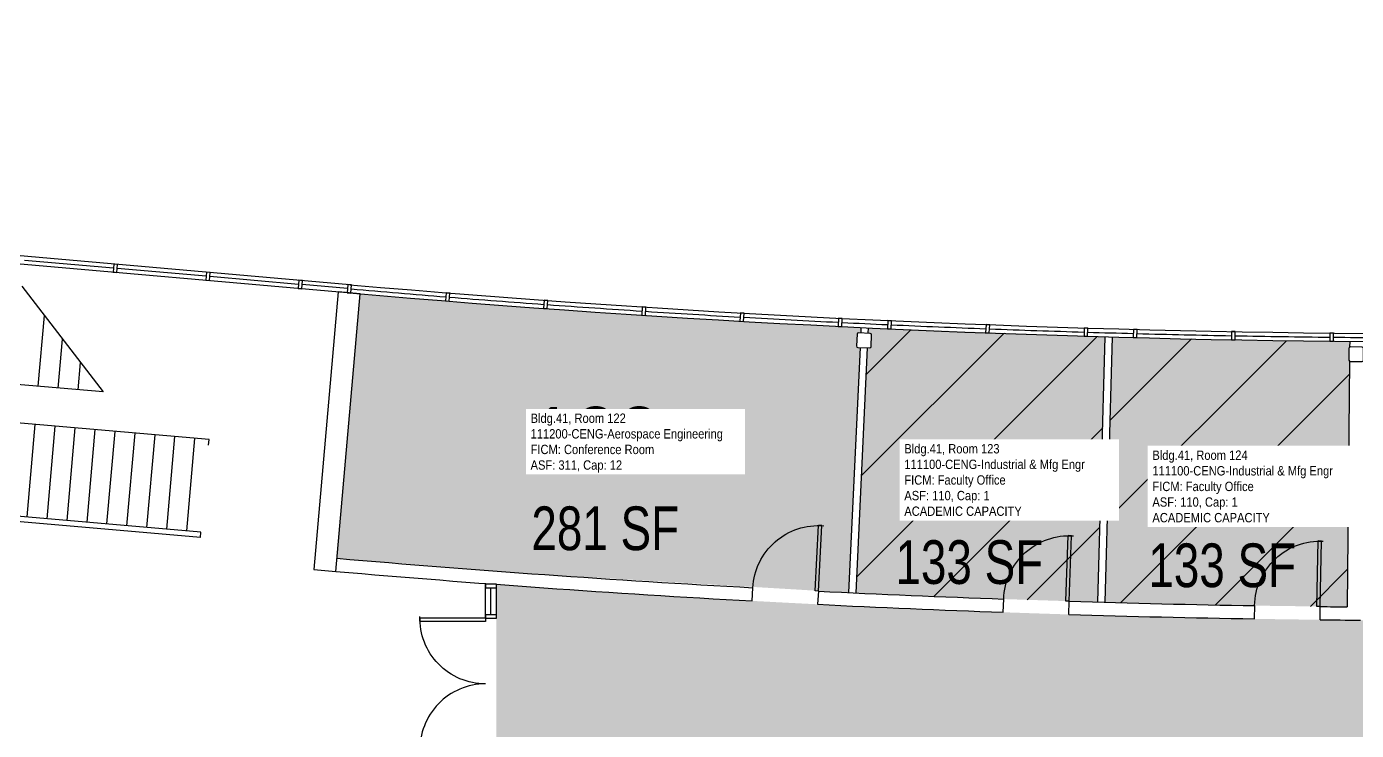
# Model space of a CAD drawing. Header units: inches. Extents: x -3087 to 2347, y -254 to 3466.
# Drawn here: x -2442 to -1712, y 3074 to 3460 of the extents above; entities that cross this region are included whole.
import ezdxf
from ezdxf.enums import TextEntityAlignment as Align

# ---------------------------------------------------------------- set-up
doc = ezdxf.new("R2010")
doc.units = ezdxf.units.IN
doc.header["$LTSCALE"] = 10
doc.header["$MEASUREMENT"] = 0
for name, color, linetype in [('A-DOOR', 2, 'CONTINUOUS'), ('A-FLOR', 3, 'CONTINUOUS'), ('A-GLAZ', 1, 'CONTINUOUS'), ('A-GLAZ-SILL', 2, 'CONTINUOUS'), ('A-IDEN-CNUM', 7, 'CONTINUOUS'), ('A-IDEN-RNUM', 7, 'CONTINUOUS'), ('A-IDEN-SNUM', 4, 'CONTINUOUS'), ('A-IDEN-VNUM', 4, 'CONTINUOUS'), ('A-WALL', 5, 'CONTINUOUS'), ('AREA-TEXT', 3, 'CONTINUOUS'), ('Rooms-Capacity', 4, 'CONTINUOUS'), ('Rooms-Category-Color', 7, 'CONTINUOUS'), ('Rooms-College-Color', 7, 'CONTINUOUS'), ('Rooms-Department-Color', 7, 'CONTINUOUS'), ('Rooms-Division-Color', 7, 'CONTINUOUS'), ('Rooms-Information', 7, 'CONTINUOUS')]:
    doc.layers.add(name, color=color, linetype=linetype)
doc.styles.add('AREA', font='arial.ttf', dxfattribs={"height": 24})
doc.styles.add('ROOMSNUMBER', font='TXT.SHX', dxfattribs={"height": 1})
doc.styles.add('ROOMVNUMBER', font='arial.ttf', dxfattribs={"width": 0.85, "height": 30})

msp = doc.modelspace()

# ---------------------------------------------------------------- hatches: boundary and pattern name
at = {"layer": 'Rooms-Capacity'}
h = msp.add_hatch(dxfattribs=at)
h.set_pattern_fill('ANSI31', color=256, scale=300, style=0)
edge = h.paths.add_edge_path()
edge.add_line((-1979.92, 3294.8), (-1980.06, 3291.8))
edge.add_line((-1980.06, 3291.8), (-1978.8, 3291.74))
edge.add_line((-1978.8, 3291.74), (-1978.25, 3291.46))
edge.add_line((-1978.25, 3291.46), (-1978.08, 3290.95))
edge.add_line((-1978.08, 3290.95), (-1978.4, 3284.46))
edge.add_line((-1978.4, 3284.46), (-1978.58, 3284.01))
edge.add_line((-1978.58, 3284.01), (-1979.19, 3283.74))
edge.add_line((-1979.19, 3283.74), (-1980.44, 3283.81))
edge.add_line((-1980.44, 3283.81), (-1986.81, 3149.21))
edge.add_line((-1986.81, 3149.21), (-1905.55, 3145.84))
edge.add_line((-1905.55, 3145.84), (-1853.92, 3144.18))
edge.add_line((-1853.92, 3144.18), (-1849.8, 3289.87))
edge.add_arc((-1636.26, 10656.04), 7369.26, 267.327086, 268.33949, ccw=False)
h = msp.add_hatch(dxfattribs=at)
h.set_pattern_fill('ANSI31', color=256, scale=300, style=0)
edge = h.paths.add_edge_path()
edge.add_arc((-1643.73, 10573.85), 7286.89, 268.410976, 269.434566)
edge.add_line((-1715.64, 3287.31), (-1715.67, 3284.12))
edge.add_line((-1715.67, 3284.12), (-1715.78, 3284.07))
edge.add_line((-1715.78, 3284.07), (-1716.05, 3283.57))
edge.add_line((-1716.05, 3283.57), (-1716.11, 3277.07))
edge.add_line((-1716.11, 3277.07), (-1715.82, 3276.47))
edge.add_line((-1715.82, 3276.47), (-1715.74, 3276.44))
edge.add_line((-1715.74, 3276.44), (-1716.97, 3141.57))
edge.add_line((-1716.97, 3141.57), (-1767.8, 3142.24))
edge.add_line((-1767.8, 3142.24), (-1849.93, 3144.07))
edge.add_line((-1849.93, 3144.07), (-1845.8, 3289.76))
at = {"layer": 'Rooms-Category-Color', "true_color": 0xfa9ba3}
h = msp.add_hatch(color=241, dxfattribs=at)
edge = h.paths.add_edge_path()
edge.add_arc((-1658.61, 10188.58), 6901.26, 265.010163, 267.298307)
edge.add_line((-1983.91, 3294.99), (-1984.05, 3291.99))
edge.add_line((-1984.05, 3291.99), (-1985.29, 3292.05))
edge.add_line((-1985.29, 3292.05), (-1985.78, 3291.83))
edge.add_line((-1985.78, 3291.83), (-1986.07, 3291.34))
edge.add_line((-1986.07, 3291.34), (-1986.39, 3284.85))
edge.add_line((-1986.39, 3284.85), (-1986.13, 3284.24))
edge.add_line((-1986.13, 3284.24), (-1985.68, 3284.06))
edge.add_line((-1985.68, 3284.06), (-1984.43, 3284))
edge.add_line((-1984.43, 3284), (-1990.81, 3149.4))
edge.add_line((-1990.81, 3149.4), (-2157.5, 3159.28))
edge.add_line((-2157.5, 3159.28), (-2271.62, 3168.28))
edge.add_line((-2271.62, 3168.28), (-2258.88, 3313.47))
h = msp.add_hatch(color=241, dxfattribs=at)
edge = h.paths.add_edge_path()
edge.add_line((-1979.92, 3294.8), (-1980.06, 3291.8))
edge.add_line((-1980.06, 3291.8), (-1978.8, 3291.74))
edge.add_line((-1978.8, 3291.74), (-1978.25, 3291.46))
edge.add_line((-1978.25, 3291.46), (-1978.08, 3290.95))
edge.add_line((-1978.08, 3290.95), (-1978.4, 3284.46))
edge.add_line((-1978.4, 3284.46), (-1978.58, 3284.01))
edge.add_line((-1978.58, 3284.01), (-1979.19, 3283.74))
edge.add_line((-1979.19, 3283.74), (-1980.44, 3283.81))
edge.add_line((-1980.44, 3283.81), (-1986.81, 3149.21))
edge.add_line((-1986.81, 3149.21), (-1905.55, 3145.84))
edge.add_line((-1905.55, 3145.84), (-1853.92, 3144.18))
edge.add_line((-1853.92, 3144.18), (-1849.8, 3289.87))
edge.add_arc((-1636.26, 10656.04), 7369.26, 267.327086, 268.33949, ccw=False)
at = {"layer": 'Rooms-Category-Color', "true_color": 0xadadad}
h = msp.add_hatch(color=253, dxfattribs=at)
edge = h.paths.add_edge_path()
edge.add_arc((-1655.29, 10436.7), 7302.78, 270.597753, 281.783161)
edge.add_line((-164, 3287.81), (-164, 3225.16))
edge.add_line((-164, 3225.16), (-447.59, 3178.78))
edge.add_line((-447.59, 3178.78), (-445.71, 3166.93))
edge.add_line((-445.71, 3166.93), (-439.78, 3167.87))
edge.add_line((-439.78, 3167.87), (-430.36, 3108.62))
edge.add_line((-430.36, 3108.62), (-376, 3117.22))
edge.add_line((-376, 3117.22), (-376, 3044))
edge.add_line((-376, 3044), (-896, 3044))
edge.add_line((-896, 3044), (-898, 2907))
edge.add_line((-898, 2907), (-968, 2900))
edge.add_line((-968, 2900), (-968, 3044))
edge.add_line((-968, 3044), (-1656, 3044))
edge.add_line((-1656, 3044), (-1656, 2900))
edge.add_line((-1656, 2900), (-1728, 2900))
edge.add_line((-1728, 2900), (-1728, 3044))
edge.add_line((-1728, 3044), (-1824, 3044))
edge.add_line((-1824, 3044), (-1824, 2994))
edge.add_line((-1824, 2994), (-1936, 2994))
edge.add_line((-1936, 2994), (-1936, 3044))
edge.add_line((-1936, 3044), (-2032, 3044))
edge.add_line((-2032, 3044), (-2032, 3008))
edge.add_line((-2032, 3008), (-2104, 3008))
edge.add_line((-2104, 3008), (-2104, 3044))
edge.add_line((-2104, 3044), (-2128, 3044))
edge.add_line((-2128, 3044), (-2128, 2900))
edge.add_line((-2128, 2900), (-2184, 2900))
edge.add_line((-2184, 2900), (-2184, 2948))
edge.add_line((-2184, 2948), (-2202, 2948))
edge.add_line((-2202, 2948), (-2202, 3032))
edge.add_line((-2202, 3032), (-2184, 3032))
edge.add_line((-2184, 3032), (-2184, 3044))
edge.add_line((-2184, 3044), (-2184, 3153.94))
edge.add_arc((-1648, 10345.98), 7211.99, 265.737819, 269.04686)
edge.add_arc((-1648, 10346.24), 7212.25, 269.04686, 270.547321)
at = {"layer": 'Rooms-Category-Color', "true_color": 0xfa9ba3}
h = msp.add_hatch(color=241, dxfattribs=at)
edge = h.paths.add_edge_path()
edge.add_arc((-1643.73, 10573.85), 7286.89, 268.410976, 269.434566)
edge.add_line((-1715.64, 3287.31), (-1715.67, 3284.12))
edge.add_line((-1715.67, 3284.12), (-1715.78, 3284.07))
edge.add_line((-1715.78, 3284.07), (-1716.05, 3283.57))
edge.add_line((-1716.05, 3283.57), (-1716.11, 3277.07))
edge.add_line((-1716.11, 3277.07), (-1715.82, 3276.47))
edge.add_line((-1715.82, 3276.47), (-1715.74, 3276.44))
edge.add_line((-1715.74, 3276.44), (-1716.97, 3141.57))
edge.add_line((-1716.97, 3141.57), (-1767.8, 3142.24))
edge.add_line((-1767.8, 3142.24), (-1849.93, 3144.07))
edge.add_line((-1849.93, 3144.07), (-1845.8, 3289.76))
at = {"layer": 'Rooms-College-Color', "true_color": 0x99d7b2}
h = msp.add_hatch(color=253, dxfattribs=at)
edge = h.paths.add_edge_path()
edge.add_arc((-1658.61, 10188.58), 6901.26, 265.010163, 267.298307)
edge.add_line((-1983.91, 3294.99), (-1984.05, 3291.99))
edge.add_line((-1984.05, 3291.99), (-1985.29, 3292.05))
edge.add_line((-1985.29, 3292.05), (-1985.78, 3291.83))
edge.add_line((-1985.78, 3291.83), (-1986.07, 3291.34))
edge.add_line((-1986.07, 3291.34), (-1986.39, 3284.85))
edge.add_line((-1986.39, 3284.85), (-1986.13, 3284.24))
edge.add_line((-1986.13, 3284.24), (-1985.68, 3284.06))
edge.add_line((-1985.68, 3284.06), (-1984.43, 3284))
edge.add_line((-1984.43, 3284), (-1990.81, 3149.4))
edge.add_line((-1990.81, 3149.4), (-2157.5, 3159.28))
edge.add_line((-2157.5, 3159.28), (-2271.62, 3168.28))
edge.add_line((-2271.62, 3168.28), (-2258.88, 3313.47))
h = msp.add_hatch(color=253, dxfattribs=at)
edge = h.paths.add_edge_path()
edge.add_line((-1979.92, 3294.8), (-1980.06, 3291.8))
edge.add_line((-1980.06, 3291.8), (-1978.8, 3291.74))
edge.add_line((-1978.8, 3291.74), (-1978.25, 3291.46))
edge.add_line((-1978.25, 3291.46), (-1978.08, 3290.95))
edge.add_line((-1978.08, 3290.95), (-1978.4, 3284.46))
edge.add_line((-1978.4, 3284.46), (-1978.58, 3284.01))
edge.add_line((-1978.58, 3284.01), (-1979.19, 3283.74))
edge.add_line((-1979.19, 3283.74), (-1980.44, 3283.81))
edge.add_line((-1980.44, 3283.81), (-1986.81, 3149.21))
edge.add_line((-1986.81, 3149.21), (-1905.55, 3145.84))
edge.add_line((-1905.55, 3145.84), (-1853.92, 3144.18))
edge.add_line((-1853.92, 3144.18), (-1849.8, 3289.87))
edge.add_arc((-1636.26, 10656.04), 7369.26, 267.327086, 268.33949, ccw=False)
at = {"layer": 'Rooms-College-Color', "true_color": 0xadadad}
h = msp.add_hatch(color=253, dxfattribs=at)
edge = h.paths.add_edge_path()
edge.add_arc((-1655.29, 10436.7), 7302.78, 270.597753, 281.783161)
edge.add_line((-164, 3287.81), (-164, 3225.16))
edge.add_line((-164, 3225.16), (-447.59, 3178.78))
edge.add_line((-447.59, 3178.78), (-445.71, 3166.93))
edge.add_line((-445.71, 3166.93), (-439.78, 3167.87))
edge.add_line((-439.78, 3167.87), (-430.36, 3108.62))
edge.add_line((-430.36, 3108.62), (-376, 3117.22))
edge.add_line((-376, 3117.22), (-376, 3044))
edge.add_line((-376, 3044), (-896, 3044))
edge.add_line((-896, 3044), (-898, 2907))
edge.add_line((-898, 2907), (-968, 2900))
edge.add_line((-968, 2900), (-968, 3044))
edge.add_line((-968, 3044), (-1656, 3044))
edge.add_line((-1656, 3044), (-1656, 2900))
edge.add_line((-1656, 2900), (-1728, 2900))
edge.add_line((-1728, 2900), (-1728, 3044))
edge.add_line((-1728, 3044), (-1824, 3044))
edge.add_line((-1824, 3044), (-1824, 2994))
edge.add_line((-1824, 2994), (-1936, 2994))
edge.add_line((-1936, 2994), (-1936, 3044))
edge.add_line((-1936, 3044), (-2032, 3044))
edge.add_line((-2032, 3044), (-2032, 3008))
edge.add_line((-2032, 3008), (-2104, 3008))
edge.add_line((-2104, 3008), (-2104, 3044))
edge.add_line((-2104, 3044), (-2128, 3044))
edge.add_line((-2128, 3044), (-2128, 2900))
edge.add_line((-2128, 2900), (-2184, 2900))
edge.add_line((-2184, 2900), (-2184, 2948))
edge.add_line((-2184, 2948), (-2202, 2948))
edge.add_line((-2202, 2948), (-2202, 3032))
edge.add_line((-2202, 3032), (-2184, 3032))
edge.add_line((-2184, 3032), (-2184, 3044))
edge.add_line((-2184, 3044), (-2184, 3153.94))
edge.add_arc((-1648, 10345.98), 7211.99, 265.737819, 269.04686)
edge.add_arc((-1648, 10346.24), 7212.25, 269.04686, 270.547321)
at = {"layer": 'Rooms-College-Color', "true_color": 0x99d7b2}
h = msp.add_hatch(color=253, dxfattribs=at)
edge = h.paths.add_edge_path()
edge.add_arc((-1643.73, 10573.85), 7286.89, 268.410976, 269.434566)
edge.add_line((-1715.64, 3287.31), (-1715.67, 3284.12))
edge.add_line((-1715.67, 3284.12), (-1715.78, 3284.07))
edge.add_line((-1715.78, 3284.07), (-1716.05, 3283.57))
edge.add_line((-1716.05, 3283.57), (-1716.11, 3277.07))
edge.add_line((-1716.11, 3277.07), (-1715.82, 3276.47))
edge.add_line((-1715.82, 3276.47), (-1715.74, 3276.44))
edge.add_line((-1715.74, 3276.44), (-1716.97, 3141.57))
edge.add_line((-1716.97, 3141.57), (-1767.8, 3142.24))
edge.add_line((-1767.8, 3142.24), (-1849.93, 3144.07))
edge.add_line((-1849.93, 3144.07), (-1845.8, 3289.76))
at = {"layer": 'Rooms-Department-Color', "true_color": 0x99d7b2}
h = msp.add_hatch(color=253, dxfattribs=at)
edge = h.paths.add_edge_path()
edge.add_arc((-1658.61, 10188.58), 6901.26, 265.010163, 267.298307)
edge.add_line((-1983.91, 3294.99), (-1984.05, 3291.99))
edge.add_line((-1984.05, 3291.99), (-1985.29, 3292.05))
edge.add_line((-1985.29, 3292.05), (-1985.78, 3291.83))
edge.add_line((-1985.78, 3291.83), (-1986.07, 3291.34))
edge.add_line((-1986.07, 3291.34), (-1986.39, 3284.85))
edge.add_line((-1986.39, 3284.85), (-1986.13, 3284.24))
edge.add_line((-1986.13, 3284.24), (-1985.68, 3284.06))
edge.add_line((-1985.68, 3284.06), (-1984.43, 3284))
edge.add_line((-1984.43, 3284), (-1990.81, 3149.4))
edge.add_line((-1990.81, 3149.4), (-2157.5, 3159.28))
edge.add_line((-2157.5, 3159.28), (-2271.62, 3168.28))
edge.add_line((-2271.62, 3168.28), (-2258.88, 3313.47))
h = msp.add_hatch(color=253, dxfattribs=at)
edge = h.paths.add_edge_path()
edge.add_line((-1979.92, 3294.8), (-1980.06, 3291.8))
edge.add_line((-1980.06, 3291.8), (-1978.8, 3291.74))
edge.add_line((-1978.8, 3291.74), (-1978.25, 3291.46))
edge.add_line((-1978.25, 3291.46), (-1978.08, 3290.95))
edge.add_line((-1978.08, 3290.95), (-1978.4, 3284.46))
edge.add_line((-1978.4, 3284.46), (-1978.58, 3284.01))
edge.add_line((-1978.58, 3284.01), (-1979.19, 3283.74))
edge.add_line((-1979.19, 3283.74), (-1980.44, 3283.81))
edge.add_line((-1980.44, 3283.81), (-1986.81, 3149.21))
edge.add_line((-1986.81, 3149.21), (-1905.55, 3145.84))
edge.add_line((-1905.55, 3145.84), (-1853.92, 3144.18))
edge.add_line((-1853.92, 3144.18), (-1849.8, 3289.87))
edge.add_arc((-1636.26, 10656.04), 7369.26, 267.327086, 268.33949, ccw=False)
at = {"layer": 'Rooms-Department-Color', "true_color": 0xacacac}
h = msp.add_hatch(color=253, dxfattribs=at)
edge = h.paths.add_edge_path()
edge.add_arc((-1655.29, 10436.7), 7302.78, 270.597753, 281.783161)
edge.add_line((-164, 3287.81), (-164, 3225.16))
edge.add_line((-164, 3225.16), (-447.59, 3178.78))
edge.add_line((-447.59, 3178.78), (-445.71, 3166.93))
edge.add_line((-445.71, 3166.93), (-439.78, 3167.87))
edge.add_line((-439.78, 3167.87), (-430.36, 3108.62))
edge.add_line((-430.36, 3108.62), (-376, 3117.22))
edge.add_line((-376, 3117.22), (-376, 3044))
edge.add_line((-376, 3044), (-896, 3044))
edge.add_line((-896, 3044), (-898, 2907))
edge.add_line((-898, 2907), (-968, 2900))
edge.add_line((-968, 2900), (-968, 3044))
edge.add_line((-968, 3044), (-1656, 3044))
edge.add_line((-1656, 3044), (-1656, 2900))
edge.add_line((-1656, 2900), (-1728, 2900))
edge.add_line((-1728, 2900), (-1728, 3044))
edge.add_line((-1728, 3044), (-1824, 3044))
edge.add_line((-1824, 3044), (-1824, 2994))
edge.add_line((-1824, 2994), (-1936, 2994))
edge.add_line((-1936, 2994), (-1936, 3044))
edge.add_line((-1936, 3044), (-2032, 3044))
edge.add_line((-2032, 3044), (-2032, 3008))
edge.add_line((-2032, 3008), (-2104, 3008))
edge.add_line((-2104, 3008), (-2104, 3044))
edge.add_line((-2104, 3044), (-2128, 3044))
edge.add_line((-2128, 3044), (-2128, 2900))
edge.add_line((-2128, 2900), (-2184, 2900))
edge.add_line((-2184, 2900), (-2184, 2948))
edge.add_line((-2184, 2948), (-2202, 2948))
edge.add_line((-2202, 2948), (-2202, 3032))
edge.add_line((-2202, 3032), (-2184, 3032))
edge.add_line((-2184, 3032), (-2184, 3044))
edge.add_line((-2184, 3044), (-2184, 3153.94))
edge.add_arc((-1648, 10345.98), 7211.99, 265.737819, 269.04686)
edge.add_arc((-1648, 10346.24), 7212.25, 269.04686, 270.547321)
at = {"layer": 'Rooms-Department-Color', "true_color": 0x99d7b2}
h = msp.add_hatch(color=253, dxfattribs=at)
edge = h.paths.add_edge_path()
edge.add_arc((-1643.73, 10573.85), 7286.89, 268.410976, 269.434566)
edge.add_line((-1715.64, 3287.31), (-1715.67, 3284.12))
edge.add_line((-1715.67, 3284.12), (-1715.78, 3284.07))
edge.add_line((-1715.78, 3284.07), (-1716.05, 3283.57))
edge.add_line((-1716.05, 3283.57), (-1716.11, 3277.07))
edge.add_line((-1716.11, 3277.07), (-1715.82, 3276.47))
edge.add_line((-1715.82, 3276.47), (-1715.74, 3276.44))
edge.add_line((-1715.74, 3276.44), (-1716.97, 3141.57))
edge.add_line((-1716.97, 3141.57), (-1767.8, 3142.24))
edge.add_line((-1767.8, 3142.24), (-1849.93, 3144.07))
edge.add_line((-1849.93, 3144.07), (-1845.8, 3289.76))
at = {"layer": 'Rooms-Division-Color', "true_color": 0x99d7b2}
h = msp.add_hatch(color=253, dxfattribs=at)
edge = h.paths.add_edge_path()
edge.add_arc((-1658.61, 10188.58), 6901.26, 265.010163, 267.298307)
edge.add_line((-1983.91, 3294.99), (-1984.05, 3291.99))
edge.add_line((-1984.05, 3291.99), (-1985.29, 3292.05))
edge.add_line((-1985.29, 3292.05), (-1985.78, 3291.83))
edge.add_line((-1985.78, 3291.83), (-1986.07, 3291.34))
edge.add_line((-1986.07, 3291.34), (-1986.39, 3284.85))
edge.add_line((-1986.39, 3284.85), (-1986.13, 3284.24))
edge.add_line((-1986.13, 3284.24), (-1985.68, 3284.06))
edge.add_line((-1985.68, 3284.06), (-1984.43, 3284))
edge.add_line((-1984.43, 3284), (-1990.81, 3149.4))
edge.add_line((-1990.81, 3149.4), (-2157.5, 3159.28))
edge.add_line((-2157.5, 3159.28), (-2271.62, 3168.28))
edge.add_line((-2271.62, 3168.28), (-2258.88, 3313.47))
h = msp.add_hatch(color=253, dxfattribs=at)
edge = h.paths.add_edge_path()
edge.add_line((-1979.92, 3294.8), (-1980.06, 3291.8))
edge.add_line((-1980.06, 3291.8), (-1978.8, 3291.74))
edge.add_line((-1978.8, 3291.74), (-1978.25, 3291.46))
edge.add_line((-1978.25, 3291.46), (-1978.08, 3290.95))
edge.add_line((-1978.08, 3290.95), (-1978.4, 3284.46))
edge.add_line((-1978.4, 3284.46), (-1978.58, 3284.01))
edge.add_line((-1978.58, 3284.01), (-1979.19, 3283.74))
edge.add_line((-1979.19, 3283.74), (-1980.44, 3283.81))
edge.add_line((-1980.44, 3283.81), (-1986.81, 3149.21))
edge.add_line((-1986.81, 3149.21), (-1905.55, 3145.84))
edge.add_line((-1905.55, 3145.84), (-1853.92, 3144.18))
edge.add_line((-1853.92, 3144.18), (-1849.8, 3289.87))
edge.add_arc((-1636.26, 10656.04), 7369.26, 267.327086, 268.33949, ccw=False)
at = {"layer": 'Rooms-Division-Color', "true_color": 0xadadad}
h = msp.add_hatch(color=253, dxfattribs=at)
edge = h.paths.add_edge_path()
edge.add_arc((-1655.29, 10436.7), 7302.78, 270.597753, 281.783161)
edge.add_line((-164, 3287.81), (-164, 3225.16))
edge.add_line((-164, 3225.16), (-447.59, 3178.78))
edge.add_line((-447.59, 3178.78), (-445.71, 3166.93))
edge.add_line((-445.71, 3166.93), (-439.78, 3167.87))
edge.add_line((-439.78, 3167.87), (-430.36, 3108.62))
edge.add_line((-430.36, 3108.62), (-376, 3117.22))
edge.add_line((-376, 3117.22), (-376, 3044))
edge.add_line((-376, 3044), (-896, 3044))
edge.add_line((-896, 3044), (-898, 2907))
edge.add_line((-898, 2907), (-968, 2900))
edge.add_line((-968, 2900), (-968, 3044))
edge.add_line((-968, 3044), (-1656, 3044))
edge.add_line((-1656, 3044), (-1656, 2900))
edge.add_line((-1656, 2900), (-1728, 2900))
edge.add_line((-1728, 2900), (-1728, 3044))
edge.add_line((-1728, 3044), (-1824, 3044))
edge.add_line((-1824, 3044), (-1824, 2994))
edge.add_line((-1824, 2994), (-1936, 2994))
edge.add_line((-1936, 2994), (-1936, 3044))
edge.add_line((-1936, 3044), (-2032, 3044))
edge.add_line((-2032, 3044), (-2032, 3008))
edge.add_line((-2032, 3008), (-2104, 3008))
edge.add_line((-2104, 3008), (-2104, 3044))
edge.add_line((-2104, 3044), (-2128, 3044))
edge.add_line((-2128, 3044), (-2128, 2900))
edge.add_line((-2128, 2900), (-2184, 2900))
edge.add_line((-2184, 2900), (-2184, 2948))
edge.add_line((-2184, 2948), (-2202, 2948))
edge.add_line((-2202, 2948), (-2202, 3032))
edge.add_line((-2202, 3032), (-2184, 3032))
edge.add_line((-2184, 3032), (-2184, 3044))
edge.add_line((-2184, 3044), (-2184, 3153.94))
edge.add_arc((-1648, 10345.98), 7211.99, 265.737819, 269.04686)
edge.add_arc((-1648, 10346.24), 7212.25, 269.04686, 270.547321)
at = {"layer": 'Rooms-Division-Color', "true_color": 0x99d7b2}
h = msp.add_hatch(color=253, dxfattribs=at)
edge = h.paths.add_edge_path()
edge.add_arc((-1643.73, 10573.85), 7286.89, 268.410976, 269.434566)
edge.add_line((-1715.64, 3287.31), (-1715.67, 3284.12))
edge.add_line((-1715.67, 3284.12), (-1715.78, 3284.07))
edge.add_line((-1715.78, 3284.07), (-1716.05, 3283.57))
edge.add_line((-1716.05, 3283.57), (-1716.11, 3277.07))
edge.add_line((-1716.11, 3277.07), (-1715.82, 3276.47))
edge.add_line((-1715.82, 3276.47), (-1715.74, 3276.44))
edge.add_line((-1715.74, 3276.44), (-1716.97, 3141.57))
edge.add_line((-1716.97, 3141.57), (-1767.8, 3142.24))
edge.add_line((-1767.8, 3142.24), (-1849.93, 3144.07))
edge.add_line((-1849.93, 3144.07), (-1845.8, 3289.76))

# ---------------------------------------------------------------- linework, layer by layer
at = {"layer": 'A-DOOR'}
for p, q in [((-2009.1, 3150.3), (-2007.24, 3186.25)), ((-2007.31, 3150.21), (-2005.45, 3186.16)), ((-2005.45, 3186.16), (-2007.24, 3186.25)), ((-1871.38, 3144.71), (-1870.14, 3180.69)), ((-1868.34, 3180.63), (-1870.14, 3180.69)), ((-1869.58, 3144.65), (-1868.34, 3180.63)), ((-1733.62, 3141.76), (-1733.01, 3177.75)), ((-1731.21, 3177.72), (-1733.01, 3177.75)), ((-1731.82, 3141.73), (-1731.21, 3177.72)), ((-2007.31, 3150.21), (-2009.1, 3150.3)), ((-1869.58, 3144.65), (-1871.38, 3144.71)), ((-1731.82, 3141.73), (-1733.62, 3141.76)), ((-2190, 3135.27), (-2226, 3135.27)), ((-2226, 3135.27), (-2226, 3133.47)), ((-2190, 3135.27), (-2226, 3135.27)), ((-2226, 3135.27), (-2226, 3133.47)), ((-2190, 3133.47), (-2226, 3133.47)), ((-2190, 3133.47), (-2226, 3133.47)), ((-2190, 3135.27), (-2190, 3133.47)), ((-2190, 3135.27), (-2190, 3133.47))]:
    msp.add_line(p, q, dxfattribs=at)
at = {"layer": 'A-DOOR', "extrusion": (0, 0, -1)}
for centre, major_axis, start_param, end_param in [((-2007.31, 3150.21), (-34.24, 11.13), -0.262701, 1.337888), ((-1869.58, 3144.65), (10.85, 34.33), 4.440546, 6.041135), ((-1731.82, 3141.73), (-27.46, 23.28), -0.686305, 0.914284), ((-2190, 3135.27), (-25.46, 25.46), 3.926991, 5.52758), ((-2190, 3135.27), (-25.46, 25.46), 3.926991, 5.52758)]:
    msp.add_ellipse(centre, major_axis=major_axis, ratio=1, start_param=start_param, end_param=end_param, dxfattribs=at)
at = {"layer": 'A-DOOR'}
msp.add_ellipse((-2190, 3063.27), major_axis=(25.46, 25.46), ratio=1, start_param=0.785398, end_param=2.385987, dxfattribs=at)
at = {"layer": 'A-FLOR', "linetype": 'Continuous'}
msp.add_line((-2444.51, 3317.67), (-2399.9, 3259.56), dxfattribs=at)
at = {"layer": 'A-FLOR'}
for p, q in [((-2435.51, 3262.67), (-2432.12, 3301.52)), ((-2424.56, 3261.71), (-2422.2, 3288.61)), ((-2413.6, 3260.75), (-2412.29, 3275.7)), ((-2399.9, 3259.56), (-2493.79, 3267.77)), ((-2341.78, 3233.39), (-2495.62, 3246.85)), ((-2437.34, 3241.75), (-2441.79, 3190.95)), ((-2426.39, 3240.79), (-2430.83, 3189.99)), ((-2415.43, 3239.83), (-2419.87, 3189.03)), ((-2404.47, 3238.88), (-2408.92, 3188.07)), ((-2393.51, 3237.92), (-2397.96, 3187.11)), ((-2382.55, 3236.96), (-2387, 3186.15)), ((-2371.6, 3236), (-2376.04, 3185.19)), ((-2360.64, 3235.04), (-2365.08, 3184.24)), ((-2349.68, 3234.08), (-2354.12, 3183.28)), ((-2342.04, 3230.4), (-2341.78, 3233.39)), ((-2346.49, 3179.6), (-2554.12, 3197.76)), ((-2346.23, 3182.59), (-2550.87, 3200.49)), ((-2346.49, 3179.6), (-2346.23, 3182.59))]:
    msp.add_line(p, q, dxfattribs=at)
at = {"layer": 'A-GLAZ', "ltscale": 0.5}
for p, q in [((-2265.89, 3314.08), (-2544.82, 3338.49)), ((-2264.5, 3318.48), (-2544.43, 3342.97)), ((-2190, 3135.27), (-2190, 3154.54)), ((-2184, 3135.27), (-2184, 3153.94))]:
    msp.add_line(p, q, dxfattribs=at)
for radius in [7054.51, 7059.01]:
    msp.add_arc((-1648, 10346), radius, 264.986792, 282.556636, dxfattribs=at)
at = {"layer": 'A-GLAZ-SILL'}
for p, q in [((-2394.2, 3327.57), (-2443.01, 3331.84)), ((-2343.4, 3323.12), (-2392.21, 3327.39)), ((-2292.59, 3318.68), (-2341.4, 3322.95)), ((-2265.69, 3316.33), (-2290.6, 3318.5))]:
    msp.add_line(p, q, dxfattribs=at)
at = {"layer": 'A-GLAZ-SILL', "linetype": 'Continuous'}
msp.add_line((-2187, 3137.27), (-2187, 3152.08), dxfattribs=at)
at = {"layer": 'A-GLAZ-SILL'}
for points in [[(-2394.4, 3325.33), (-2392.4, 3325.15), (-2392.01, 3329.64), (-2394, 3329.81)], [(-2343.59, 3320.88), (-2341.6, 3320.71), (-2341.21, 3325.19), (-2343.2, 3325.37)], [(-2292.79, 3316.44), (-2290.79, 3316.26), (-2290.4, 3320.75), (-2292.39, 3320.92)], [(-2265.89, 3314.08), (-2263.9, 3313.91), (-2263.5, 3318.39), (-2265.5, 3318.57)]]:
    msp.add_lwpolyline(points, close=True, dxfattribs=at)
at = {"layer": 'A-GLAZ-SILL', "linetype": 'Continuous'}
for points in [[(-2212.01, 3309.56), (-2210.02, 3309.41), (-2209.68, 3313.9), (-2211.68, 3314.05)], [(-2158.14, 3305.45), (-2156.15, 3305.32), (-2155.86, 3309.81), (-2157.86, 3309.94)], [(-2104.25, 3301.75), (-2102.25, 3301.62), (-2101.97, 3306.11), (-2103.96, 3306.24)], [(-2050.33, 3298.46), (-2048.33, 3298.36), (-2048.1, 3302.86), (-2050.1, 3302.96)], [(-1996.38, 3295.58), (-1994.39, 3295.48), (-1994.16, 3299.98), (-1996.16, 3300.08)], [(-1969.41, 3294.31), (-1967.42, 3294.21), (-1967.19, 3298.71), (-1969.19, 3298.81)], [(-1915.48, 3292.08), (-1913.48, 3291.98), (-1913.26, 3296.48), (-1915.26, 3296.58)], [(-1861.49, 3290.2), (-1859.49, 3290.14), (-1859.35, 3294.64), (-1861.35, 3294.7)], [(-1834.5, 3289.46), (-1832.5, 3289.4), (-1832.36, 3293.9), (-1834.36, 3293.96)], [(-1780.52, 3288.23), (-1778.52, 3288.22), (-1778.48, 3292.72), (-1780.48, 3292.73)], [(-1726.52, 3287.41), (-1724.52, 3287.39), (-1724.48, 3291.89), (-1726.48, 3291.91)], [(-2190, 3152.08), (-2184, 3152.08), (-2184, 3154.08), (-2190, 3154.08)], [(-2190, 3135.27), (-2184, 3135.27), (-2184, 3137.27), (-2190, 3137.27)]]:
    msp.add_lwpolyline(points, close=True, dxfattribs=at)
for start, end in [(264.99462, 265.41712), (265.433359, 265.855559), (265.871798, 266.294186), (266.310426, 266.732568), (266.748807, 267.171165), (267.187404, 267.390386), (267.406625, 267.828638), (267.844877, 268.266927), (268.283166, 268.486147), (268.502386, 268.924165), (268.940404, 269.362658), (269.378897, 269.581878)]:
    msp.add_arc((-1648, 10346), 7056.76, start, end, dxfattribs=at)
at = {"layer": 'A-WALL', "linetype": 'Continuous'}
for p, q in [((-2270.83, 3314.52), (-2284.2, 3162.1)), ((-2258.88, 3313.47), (-2270.83, 3314.52)), ((-2272.25, 3161.06), (-2258.88, 3313.47)), ((-1983.91, 3294.99), (-1984.05, 3291.99)), ((-1979.92, 3294.8), (-1980.06, 3291.8)), ((-1853.92, 3144.18), (-1849.8, 3289.87)), ((-1849.93, 3144.07), (-1845.8, 3289.76)), ((-1715.64, 3287.31), (-1715.67, 3284.12)), ((-1984.43, 3284), (-1990.81, 3149.4)), ((-1980.44, 3283.81), (-1986.81, 3149.21)), ((-1715.74, 3276.44), (-1716.97, 3141.57)), ((-2284.2, 3162.1), (-2272.25, 3161.06)), ((-2043.68, 3144.85), (-2043.25, 3152.09)), ((-2007.31, 3150.21), (-2007.7, 3142.97)), ((-1905.85, 3138.6), (-1905.55, 3145.84)), ((-1869.84, 3137.4), (-1869.58, 3144.65)), ((-1767.97, 3134.99), (-1767.8, 3142.24)), ((-1731.95, 3134.48), (-1731.82, 3141.73))]:
    msp.add_line(p, q, dxfattribs=at)
at = {"layer": 'A-WALL'}
for points in [[(-1985.29, 3292.05), (-1985.78, 3291.83), (-1986.07, 3291.34), (-1986.39, 3284.85), (-1986.13, 3284.24), (-1985.68, 3284.06), (-1979.19, 3283.74), (-1978.58, 3284.01), (-1978.4, 3284.46), (-1978.08, 3290.95), (-1978.25, 3291.46), (-1978.8, 3291.74)], [(-1715.3, 3284.31), (-1715.78, 3284.07), (-1716.05, 3283.57), (-1716.11, 3277.07), (-1715.82, 3276.47), (-1715.37, 3276.31), (-1708.87, 3276.25), (-1708.27, 3276.54), (-1708.11, 3276.99), (-1708.05, 3283.49), (-1708.24, 3284), (-1708.8, 3284.25)]]:
    msp.add_lwpolyline(points, close=True, dxfattribs=at)
at = {"layer": 'A-WALL', "linetype": 'Continuous'}
for radius, start, end in [(7204.76, 265.034459, 266.855241), (7212.01, 265.034459, 266.854958), (7204.76, 267.141448, 267.95144), (7212.01, 267.141166, 267.951109), (7204.76, 268.237649, 269.047228), (7204.76, 269.333435, 269.451558), (7212.01, 268.237319, 269.04685), (7212.01, 269.333057, 269.509185)]:
    msp.add_arc((-1648, 10346), radius, start, end, dxfattribs=at)

# ---------------------------------------------------------------- texts
at = {"layer": 'A-IDEN-CNUM', "style": 'ROOMSNUMBER', "width": 0.85}
for s, p in [('CAD #041-0_0122-00', (-2114.75, 3234.51)), ('CAD #041-0_0123-00', (-1899.03, 3214.69)), ('CAD #041-0_0124-00', (-1771.09, 3215.85))]:
    msp.add_text(s, height=1, rotation=360, dxfattribs=at).set_placement(p)
at = {"layer": 'A-IDEN-RNUM', "style": 'ROOMSNUMBER', "width": 0.85}
for s, p in [('0122-00', (-2114.75, 3237.51)), ('0124-00', (-1771.09, 3218.85)), ('0123-00', (-1899.03, 3217.69))]:
    msp.add_text(s, height=1, rotation=360, dxfattribs=at).set_placement(p)
at = {"layer": 'A-IDEN-SNUM', "style": 'ROOMSNUMBER', "width": 0.85}
for s, p in [('0410012200', (-2114.75, 3237.51)), ('0410012400', (-1771.09, 3218.85)), ('0410012300', (-1899.03, 3217.69))]:
    msp.add_text(s, height=1, rotation=360, dxfattribs=at).set_placement(p)
at = {"layer": 'A-IDEN-VNUM', "style": 'ROOMVNUMBER', "width": 0.85}
for s, p in [('122', (-2129.6, 3233.32)), ('123', (-1924.46, 3209.46)), ('124', (-1788.28, 3205.92))]:
    msp.add_text(s, height=36, rotation=360, dxfattribs=at).set_placement(p, align=Align.MIDDLE_CENTER)
at = {"layer": 'AREA-TEXT', "style": 'AREA', "width": 0.75}
for s, p in [('281 SF', (-2124.29, 3184.71)), ('133 SF', (-1924.46, 3166.15)), ('133 SF', (-1785.63, 3164.39))]:
    msp.add_text(s, height=24, dxfattribs=at).set_placement(p, align=Align.MIDDLE_CENTER)

# ---------------------------------------------------------------- next in the draw order: texts
at = {"layer": 'Rooms-Information', "width": 115.2, "attachment_point": 7, "rotation": 360, "style": 'ROOMVNUMBER', "bg_fill": 3, "box_fill_scale": 1.5, "bg_fill_color": 256, "bg_fill_true_color": 13158600, "bg_fill_transparency": 0}
for s, insert, char_height in [('Bldg.41, Room 122^M^J111200-CENG-Aerospace Engineering^M^JFICM: Conference Room^M^JASF: 311, Cap: 12', (-2165.26, 3215.32), 5.1429), ('Bldg.41, Room 123^M^J111100-CENG-Industrial & Mfg Engr^M^JFICM: Faculty Office^M^JASF: 110, Cap: 1^M^JACADEMIC CAPACITY', (-1960.12, 3191.46), 5.14286), ('Bldg.41, Room 124^M^J111100-CENG-Industrial & Mfg Engr^M^JFICM: Faculty Office^M^JASF: 110, Cap: 1^M^JACADEMIC CAPACITY', (-1823.95, 3187.92), 5.14286)]:
    msp.add_mtext(s, dxfattribs=dict(at, insert=insert, char_height=char_height))

doc.saveas('drawing.dxf')
